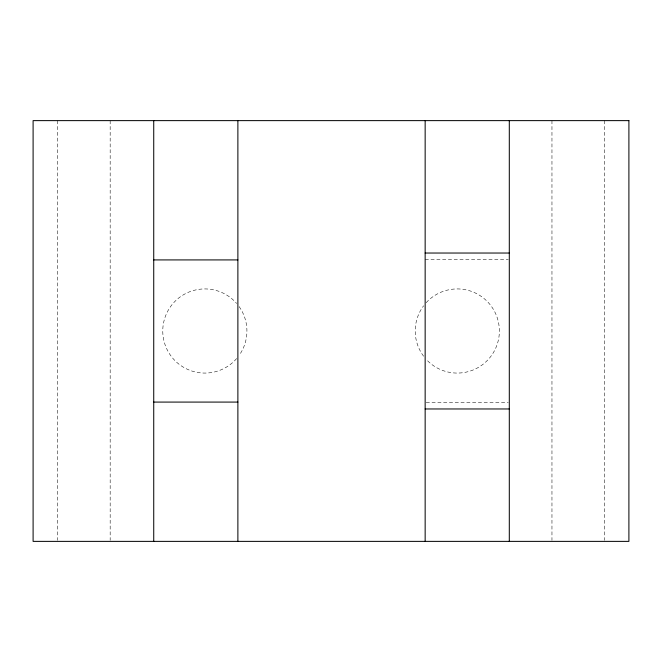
<?xml version="1.0" encoding="UTF-8"?>
<svg xmlns="http://www.w3.org/2000/svg" width="662" height="662" viewBox="0 0 662 662"><rect width="100%" height="100%" fill="white"/><g stroke="black" fill="none" stroke-linecap="round" stroke-linejoin="round"><path stroke-width="0.5" stroke-dasharray="3.31 2.48" d="M425.153 259.471L508.275 259.471M426.179 402.529L508.275 402.529M604.547 120.625L604.547 540.341M551.959 120.625L551.959 540.341M110.173 120.625L110.173 540.341M57.577 120.625L57.577 540.341M426.163 302.691A42.078 42.078 0 0 1 486.57 300.78A42.078 42.078 0 0 1 486.57 361.22A42.078 42.078 0 0 1 426.163 359.309M423.606 356.214A42.078 42.078 0 0 1 423.606 305.786M239.123 306.597A42.078 42.078 0 0 1 239.123 355.403M236.632 358.564A42.078 42.078 0 0 1 175.802 361.452A42.078 42.078 0 0 1 175.802 300.548A42.078 42.078 0 0 1 236.632 303.436"/><path stroke-width="0.99" d="M425.153 253.033L509.301 253.033M153.733 259.918L237.881 259.918M153.733 402.082L237.881 402.082M425.153 408.967L509.301 408.967M509.301 120.625L509.301 541.375M425.153 120.625L425.153 541.375M237.881 120.625L237.881 541.375M153.733 120.625L153.733 541.375M628.9 120.625L33.1 120.625L33.1 541.375L628.9 541.375L628.9 120.625"/></g></svg>
